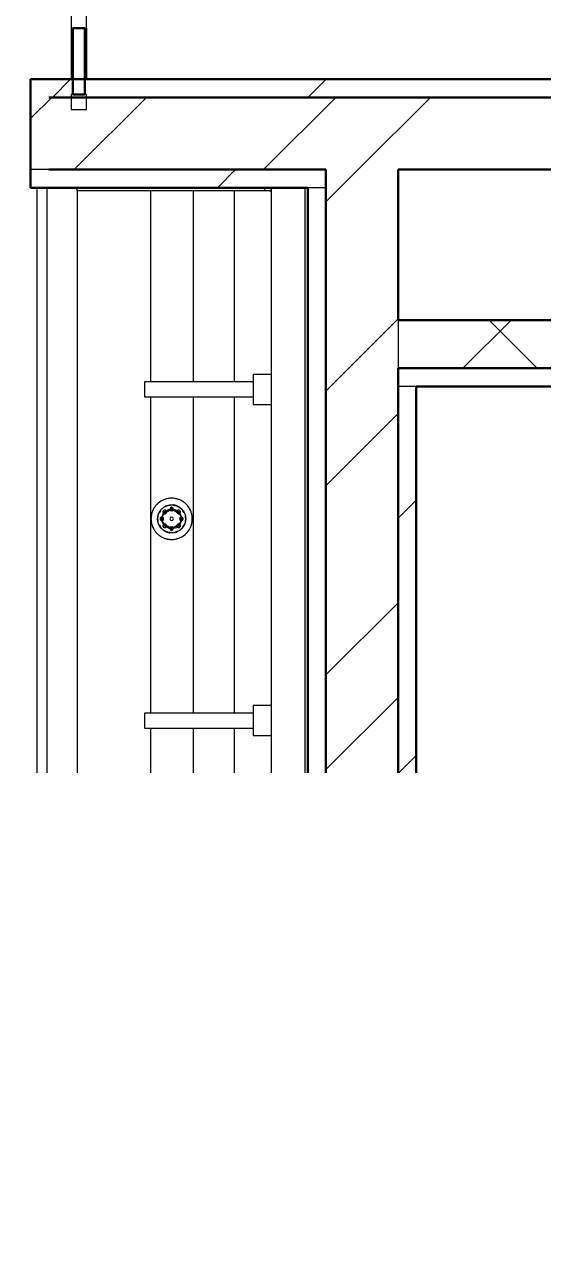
# Model space of a CAD drawing. Header units: millimetres. Extents: x -396912 to 182286, y -43638 to 41610.
# Drawn here: x -44321 to -43461, y -10278 to -8237 of the extents above; entities that cross this region are included whole.
import ezdxf
from ezdxf import colors
from ezdxf.entities.mleader import LeaderData, LeaderLine
from ezdxf.math import Vec2, Vec3

# ---------------------------------------------------------------- set-up
doc = ezdxf.new("R2010")
doc.units = ezdxf.units.MM
for name, color, linetype, lineweight in [('RC-Выноски', 7, 'Continuous', 0), ('Витраж', 7, 'Continuous', 9), ('Марки помещений', 252, 'Continuous', 20), ('Сантехника', 252, 'Continuous', 9), ('Стены наружные', 7, 'Continuous', 18), ('Стены разрез', 7, 'Continuous', 30), ('Стены штриховка', 7, 'Continuous', 9)]:
    doc.layers.add(name, color=color, linetype=linetype, lineweight=lineweight)
doc.styles.add('RubezhCAD', font='', dxfattribs={"oblique": 10})
doc.styles.get('RubezhCAD').set_extended_font_data('GOST type A')

# ---------------------------------------------------------------- blocks, each defined once
blk = doc.blocks.new('1 этаж')
at = {"layer": 'Витраж', "color": 251, "lineweight": 18, "true_color": 0x636466, "extrusion": (0, 0, -1)}
for p, q in [((-49945.3, -9135.7), (-49945.3, -9160.7)), ((-49920.3, -9160.7), (-49920.3, -9135.7)), ((-49945.3, -9160.7), (-49920.3, -9160.7))]:
    blk.add_line(p, q, dxfattribs=at)
at = {"layer": 'Витраж', "color": 251, "true_color": 0x636466}
for p, q in [((-49945.3, -9160.7), (-49945.3, -9245.7)), ((-49920.3, -9160.7), (-49920.3, -9245.7))]:
    blk.add_line(p, q, dxfattribs=at)
at = {"layer": 'Витраж', "color": 251, "lineweight": 18, "true_color": 0x636466}
for p, q in [((-49920.3, -9270.7), (-49945.3, -9270.7)), ((-49945.3, -9270.7), (-49945.3, -9295.7)), ((-49920.3, -9295.7), (-49920.3, -9270.7)), ((-49945.3, -9295.7), (-49920.3, -9295.7))]:
    blk.add_line(p, q, dxfattribs=at)
at = {"layer": 'Марки помещений', "color": 251, "true_color": 0x636466}
blk.add_circle((-48944.5, -10874.4), 300, dxfattribs=at)
at = {"layer": 'Сантехника', "color": 251, "true_color": 0x636466}
for p, q in [((-50002.8, -9425.7), (-50002.8, -11195.7)), ((-49985.8, -9425.7), (-49985.8, -11195.7)), ((-49935.8, -9430.7), (-49935.8, -9425.7)), ((-49624.7, -9425.7), (-49624.7, -9430.7)), ((-49613.8, -9425.7), (-49613.8, -9430.7)), ((-49613.8, -9430.7), (-49613.8, -9425.7)), ((-49557.8, -9425.7), (-49557.8, -11195.7)), ((-49935.8, -9430.7), (-49935.8, -11190.7)), ((-49624.7, -9430.7), (-49935.8, -9430.7)), ((-49813.9, -9430.7), (-49813.9, -9748.2)), ((-49743.2, -9430.7), (-49743.2, -9748.2)), ((-49675.2, -9430.7), (-49675.2, -9748.3)), ((-49616.2, -9430.7), (-49624.7, -9430.7)), ((-49616.2, -9430.7), (-49613.8, -9430.7)), ((-49613.8, -9430.7), (-49613.8, -11190.7)), ((-49643.8, -9748.2), (-49823.8, -9748.2)), ((-49823.8, -9748.2), (-49823.8, -9773.2)), ((-49613.8, -9735.7), (-49643.8, -9735.7)), ((-49643.8, -9735.7), (-49643.8, -9785.7)), ((-49823.8, -9773.2), (-49643.8, -9773.2)), ((-49813.9, -9773.2), (-49813.9, -10298.2)), ((-49743.2, -9773.2), (-49743.2, -10298.2)), ((-49675.2, -9773.2), (-49675.2, -10298.3)), ((-49643.8, -9785.7), (-49613.8, -9785.7)), ((-49613.8, -10285.7), (-49643.8, -10285.7)), ((-49643.8, -10285.7), (-49643.8, -10335.7)), ((-49643.8, -10298.2), (-49823.8, -10298.2)), ((-49823.8, -10298.2), (-49823.8, -10323.2)), ((-49823.8, -10323.2), (-49643.8, -10323.2)), ((-49813.9, -10323.2), (-49813.9, -10848.2)), ((-49743.2, -10323.2), (-49743.2, -10848.2)), ((-49675.2, -10323.2), (-49675.2, -10848.3)), ((-49643.8, -10335.7), (-49613.8, -10335.7)), ((-49613.8, -10835.7), (-49643.8, -10835.7)), ((-49643.8, -10835.7), (-49643.8, -10885.7)), ((-49643.8, -10848.2), (-49823.8, -10848.2)), ((-49823.8, -10848.2), (-49823.8, -10873.2)), ((-49823.8, -10873.2), (-49643.8, -10873.2)), ((-49813.9, -10873.2), (-49813.9, -11190.7)), ((-49743.2, -10873.2), (-49743.2, -11190.7)), ((-49675.2, -10873.2), (-49675.2, -11190.7)), ((-49643.8, -10885.7), (-49613.8, -10885.7)), ((-49935.8, -11195.7), (-49935.8, -11190.7)), ((-49935.8, -11190.7), (-49624.7, -11190.7)), ((-49624.7, -11190.7), (-49616.2, -11190.7)), ((-49624.7, -11190.7), (-49624.7, -11195.7)), ((-49613.8, -11190.7), (-49616.2, -11190.7)), ((-49613.8, -11190.7), (-49613.8, -11195.7)), ((-49613.8, -11195.7), (-49613.8, -11190.7))]:
    blk.add_line(p, q, dxfattribs=at)
at = {"layer": 'Сантехника', "color": 251, "true_color": 0x636466, "flags": 128}
for points in [[(-49744.5, -9975.7), (-49744.5, -9974.4), (-49744.6, -9973), (-49744.7, -9971.6), (-49744.9, -9970.3), (-49745.2, -9968.9), (-49745.5, -9967.6), (-49745.8, -9966.3), (-49746.2, -9964.9), (-49746.7, -9963.6), (-49747.2, -9962.4), (-49747.8, -9961.1), (-49748.4, -9959.9), (-49749, -9958.7), (-49749.7, -9957.5), (-49750.5, -9956.4), (-49751.3, -9955.2), (-49752.1, -9954.2), (-49753, -9953.1), (-49753.9, -9952.1), (-49754.9, -9951.1), (-49755.9, -9950.2), (-49756.9, -9949.3), (-49758, -9948.4), (-49759.1, -9947.6), (-49760.3, -9946.9), (-49761.4, -9946.2), (-49762.6, -9945.5), (-49763.9, -9944.9), (-49765.1, -9944.3), (-49766.4, -9943.8), (-49767.7, -9943.3), (-49769, -9942.9), (-49770.3, -9942.5), (-49771.6, -9942.2), (-49773, -9941.9), (-49774.3, -9941.7), (-49775.7, -9941.6), (-49777.1, -9941.5), (-49778.4, -9941.4), (-49779.8, -9941.4), (-49781.2, -9941.5), (-49782.5, -9941.6), (-49783.9, -9941.8), (-49785.3, -9942), (-49786.6, -9942.3), (-49787.9, -9942.7), (-49789.2, -9943.1), (-49790.5, -9943.5), (-49791.8, -9944), (-49793.1, -9944.5), (-49794.3, -9945.1), (-49795.5, -9945.8), (-49796.7, -9946.5), (-49797.9, -9947.2), (-49799, -9948), (-49800.1, -9948.8), (-49801.1, -9949.7), (-49802.2, -9950.6), (-49803.1, -9951.6), (-49804.1, -9952.6), (-49805, -9953.6), (-49805.9, -9954.7), (-49806.7, -9955.8), (-49807.5, -9956.9), (-49808.2, -9958), (-49808.9, -9959.2), (-49809.5, -9960.5), (-49810.1, -9961.7), (-49810.6, -9963), (-49811.1, -9964.2), (-49811.6, -9965.5), (-49811.9, -9966.9), (-49812.3, -9968.2), (-49812.5, -9969.5), (-49812.8, -9970.9), (-49812.9, -9972.3), (-49813, -9973.6), (-49813.1, -9975), (-49813.1, -9975.7)], [(-49802.1, -9975.7), (-49802.1, -9974.8), (-49802, -9973.9), (-49801.9, -9972.9), (-49801.8, -9972), (-49801.6, -9971.1), (-49801.4, -9970.2), (-49801.2, -9969.3), (-49800.9, -9968.4), (-49800.6, -9967.5), (-49800.3, -9966.7), (-49799.9, -9965.8), (-49799.5, -9965), (-49799, -9964.2), (-49798.5, -9963.4), (-49798, -9962.6), (-49797.5, -9961.8), (-49796.9, -9961.1), (-49796.3, -9960.4), (-49795.7, -9959.7), (-49795, -9959), (-49794.4, -9958.4), (-49793.6, -9957.8), (-49792.9, -9957.2), (-49792.2, -9956.6), (-49791.4, -9956.1), (-49790.6, -9955.6), (-49789.8, -9955.2), (-49789, -9954.8), (-49788.1, -9954.4), (-49787.2, -9954), (-49786.4, -9953.7), (-49785.5, -9953.4), (-49784.6, -9953.2), (-49783.7, -9952.9), (-49782.8, -9952.8), (-49781.8, -9952.6), (-49780.9, -9952.5), (-49780, -9952.5), (-49779.1, -9952.4), (-49778.1, -9952.4), (-49777.2, -9952.5), (-49776.3, -9952.6), (-49775.3, -9952.7), (-49774.4, -9952.8), (-49773.5, -9953), (-49772.6, -9953.3), (-49771.7, -9953.5), (-49770.8, -9953.8), (-49770, -9954.2), (-49769.1, -9954.5), (-49768.3, -9954.9), (-49767.4, -9955.4), (-49766.6, -9955.9), (-49765.9, -9956.4), (-49765.1, -9956.9), (-49764.3, -9957.5), (-49763.6, -9958), (-49762.9, -9958.7), (-49762.3, -9959.3), (-49761.6, -9960), (-49761, -9960.7), (-49760.4, -9961.4), (-49759.9, -9962.2), (-49759.3, -9962.9), (-49758.8, -9963.7), (-49758.4, -9964.5), (-49757.9, -9965.4), (-49757.5, -9966.2), (-49757.2, -9967.1), (-49756.8, -9967.9), (-49756.6, -9968.8), (-49756.3, -9969.7), (-49756.1, -9970.6), (-49755.9, -9971.5), (-49755.7, -9972.4), (-49755.6, -9973.4), (-49755.5, -9974.3), (-49755.5, -9975.2), (-49755.5, -9975.7)], [(-49799.2, -9965.1), (-49798.8, -9964.3), (-49798.3, -9963.5), (-49797.8, -9962.7), (-49797.3, -9962), (-49796.7, -9961.2), (-49796.1, -9960.5), (-49795.5, -9959.9), (-49794.9, -9959.2), (-49794.2, -9958.6), (-49793.5, -9958), (-49792.8, -9957.4)], [(-49795.3, -9959.3), (-49796, -9960), (-49796.6, -9960.7), (-49797.2, -9961.4), (-49797.7, -9962.2), (-49798.3, -9962.9), (-49798.8, -9963.7), (-49799.2, -9964.5)], [(-49792, -9956.9), (-49791.2, -9956.3), (-49790.5, -9955.9), (-49789.7, -9955.4), (-49788.8, -9955), (-49788, -9954.6), (-49787.1, -9954.3), (-49786.3, -9953.9)], [(-49786.8, -9953.8), (-49787.6, -9954.2), (-49788.5, -9954.5), (-49789.3, -9954.9)], [(-49782.7, -9953), (-49781.8, -9952.9), (-49780.9, -9952.8), (-49780, -9952.7), (-49779.1, -9952.7), (-49778.1, -9952.7), (-49777.2, -9952.7), (-49776.3, -9952.8), (-49775.4, -9952.9), (-49774.5, -9953.1), (-49773.6, -9953.3), (-49772.7, -9953.5), (-49771.8, -9953.8), (-49770.9, -9954.1), (-49770.1, -9954.4), (-49769.2, -9954.8), (-49768.4, -9955.2), (-49767.6, -9955.6), (-49766.8, -9956.1), (-49766, -9956.6), (-49765.2, -9957.1), (-49764.5, -9957.7), (-49763.8, -9958.2), (-49763.1, -9958.9), (-49762.4, -9959.5), (-49761.8, -9960.2), (-49761.2, -9960.9), (-49760.6, -9961.6), (-49760.1, -9962.3), (-49759.6, -9963.1), (-49759.1, -9963.9), (-49758.6, -9964.7)], [(-49782.2, -9959.9), (-49781.6, -9959.8), (-49780.9, -9959.7), (-49780.3, -9959.6), (-49779.6, -9959.6), (-49779, -9959.5), (-49778.3, -9959.5), (-49777.7, -9959.6), (-49777, -9959.6), (-49776.4, -9959.7), (-49775.8, -9959.8)], [(-49767.8, -9955.2), (-49768.7, -9954.8), (-49769.5, -9954.4), (-49770.4, -9954), (-49771.2, -9953.7), (-49772.1, -9953.4), (-49773, -9953.2), (-49773.9, -9952.9), (-49774.8, -9952.8), (-49775.8, -9952.6)], [(-49758.6, -9964.2), (-49759.1, -9963.4), (-49759.6, -9962.6), (-49760.1, -9961.8), (-49760.7, -9961.1), (-49761.3, -9960.4), (-49761.9, -9959.7), (-49762.6, -9959)], [(-49813.1, -9975.7), (-49813.1, -9977.1), (-49813, -9978.5), (-49812.9, -9979.8), (-49812.7, -9981.2), (-49812.4, -9982.5), (-49812.1, -9983.9), (-49811.8, -9985.2), (-49811.4, -9986.5), (-49810.9, -9987.8), (-49810.4, -9989.1), (-49809.8, -9990.3), (-49809.2, -9991.6), (-49808.6, -9992.8), (-49807.9, -9994), (-49807.1, -9995.1), (-49806.3, -9996.2), (-49805.5, -9997.3), (-49804.6, -9998.3), (-49803.7, -9999.4), (-49802.7, -10000.3), (-49801.7, -10001.3), (-49800.7, -10002.2), (-49799.6, -10003), (-49798.5, -10003.8), (-49797.3, -10004.6), (-49796.2, -10005.3), (-49795, -10006), (-49793.7, -10006.6), (-49792.5, -10007.2), (-49791.2, -10007.7), (-49789.9, -10008.2), (-49788.6, -10008.6), (-49787.3, -10009), (-49786, -10009.3), (-49784.6, -10009.5), (-49783.3, -10009.7), (-49781.9, -10009.9), (-49780.5, -10010), (-49779.2, -10010), (-49777.8, -10010), (-49776.4, -10009.9), (-49775.1, -10009.8), (-49773.7, -10009.6), (-49772.4, -10009.4), (-49771, -10009.1), (-49769.7, -10008.8), (-49768.4, -10008.4), (-49767.1, -10008), (-49765.8, -10007.5), (-49764.5, -10006.9), (-49763.3, -10006.3), (-49762.1, -10005.7), (-49760.9, -10005), (-49759.7, -10004.2), (-49758.6, -10003.5), (-49757.5, -10002.6), (-49756.5, -10001.8), (-49755.4, -10000.8), (-49754.5, -9999.9), (-49753.5, -9998.9), (-49752.6, -9997.9), (-49751.7, -9996.8), (-49750.9, -9995.7), (-49750.1, -9994.6), (-49749.4, -9993.4), (-49748.7, -9992.2), (-49748.1, -9991), (-49747.5, -9989.8), (-49747, -9988.5), (-49746.5, -9987.2), (-49746, -9985.9), (-49745.7, -9984.6), (-49745.3, -9983.3), (-49745.1, -9981.9), (-49744.8, -9980.6), (-49744.7, -9979.2), (-49744.6, -9977.8), (-49744.5, -9976.5), (-49744.5, -9975.7)], [(-49801.7, -9971.5), (-49801.9, -9972.4), (-49802, -9973.4), (-49802.1, -9974.3), (-49802.1, -9975.2), (-49802.1, -9975.7)], [(-49802.1, -9975.7), (-49802.1, -9976.7), (-49802, -9977.6), (-49801.9, -9978.5), (-49801.8, -9979.4)], [(-49755.5, -9975.7), (-49755.5, -9976.7), (-49755.6, -9977.6), (-49755.7, -9978.5), (-49755.8, -9979.4), (-49756, -9980.4), (-49756.2, -9981.3), (-49756.4, -9982.2), (-49756.7, -9983.1), (-49757, -9983.9), (-49757.3, -9984.8), (-49757.7, -9985.7), (-49758.1, -9986.5), (-49758.6, -9987.3), (-49759.1, -9988.1), (-49759.6, -9988.9), (-49760.1, -9989.6), (-49760.7, -9990.4), (-49761.3, -9991.1), (-49761.9, -9991.8), (-49762.6, -9992.4), (-49763.2, -9993.1), (-49764, -9993.7), (-49764.7, -9994.3), (-49765.4, -9994.8), (-49766.2, -9995.3), (-49767, -9995.8), (-49767.8, -9996.3), (-49768.7, -9996.7), (-49769.5, -9997.1), (-49770.4, -9997.4), (-49771.2, -9997.8), (-49772.1, -9998.1), (-49773, -9998.3), (-49773.9, -9998.5), (-49774.8, -9998.7), (-49775.8, -9998.8), (-49776.7, -9998.9), (-49777.6, -9999), (-49778.5, -9999), (-49779.5, -9999), (-49780.4, -9999), (-49781.3, -9998.9), (-49782.3, -9998.8), (-49783.2, -9998.6), (-49784.1, -9998.4), (-49785, -9998.2), (-49785.9, -9997.9), (-49786.8, -9997.6), (-49787.6, -9997.3), (-49788.5, -9996.9), (-49789.3, -9996.5), (-49790.2, -9996.1), (-49791, -9995.6), (-49791.7, -9995.1), (-49792.5, -9994.6), (-49793.3, -9994), (-49794, -9993.4), (-49794.7, -9992.8), (-49795.3, -9992.1), (-49796, -9991.5), (-49796.6, -9990.8), (-49797.2, -9990), (-49797.7, -9989.3), (-49798.3, -9988.5), (-49798.8, -9987.7), (-49799.2, -9986.9), (-49799.7, -9986.1), (-49800.1, -9985.3), (-49800.4, -9984.4), (-49800.8, -9983.5), (-49801, -9982.7), (-49801.3, -9981.8), (-49801.5, -9980.9), (-49801.7, -9979.9), (-49801.9, -9979), (-49802, -9978.1), (-49802.1, -9977.2), (-49802.1, -9976.2), (-49802.1, -9975.7)], [(-49801.8, -9975.7), (-49801.8, -9974.8), (-49801.8, -9973.9), (-49801.7, -9973), (-49801.5, -9972.1), (-49801.4, -9971.2), (-49801.2, -9970.3)], [(-49801.3, -9980.8), (-49801.5, -9979.9), (-49801.6, -9979), (-49801.7, -9978.1), (-49801.8, -9977.1), (-49801.8, -9976.2), (-49801.8, -9975.7)], [(-49795, -9975.7), (-49795, -9975.1), (-49794.9, -9974.4), (-49794.9, -9973.8), (-49794.8, -9973.2), (-49794.7, -9972.5), (-49794.5, -9971.9), (-49794.4, -9971.3), (-49794.2, -9970.6), (-49794, -9970), (-49793.7, -9969.4), (-49793.5, -9968.8), (-49793.2, -9968.3), (-49792.9, -9967.7), (-49792.5, -9967.1), (-49792.2, -9966.6), (-49791.8, -9966.1), (-49791.4, -9965.5), (-49791, -9965), (-49790.5, -9964.6), (-49790.1, -9964.1), (-49789.6, -9963.7), (-49789.1, -9963.2), (-49788.6, -9962.8), (-49788.1, -9962.5), (-49787.6, -9962.1)], [(-49787.8, -9989.2), (-49788.3, -9988.8), (-49788.9, -9988.4), (-49789.4, -9988), (-49789.8, -9987.6), (-49790.3, -9987.1), (-49790.7, -9986.7), (-49791.2, -9986.2), (-49791.6, -9985.7), (-49792, -9985.2), (-49792.3, -9984.6), (-49792.7, -9984.1), (-49793, -9983.5), (-49793.3, -9982.9), (-49793.6, -9982.4), (-49793.8, -9981.8), (-49794.1, -9981.2), (-49794.3, -9980.5), (-49794.5, -9979.9), (-49794.6, -9979.3), (-49794.7, -9978.7), (-49794.8, -9978), (-49794.9, -9977.4), (-49795, -9976.7), (-49795, -9976.1), (-49795, -9975.7)], [(-49762.6, -9975.7), (-49762.6, -9976.4), (-49762.7, -9977), (-49762.7, -9977.7), (-49762.8, -9978.3), (-49762.9, -9978.9), (-49763.1, -9979.6), (-49763.2, -9980.2), (-49763.4, -9980.8), (-49763.6, -9981.4), (-49763.9, -9982), (-49764.1, -9982.6), (-49764.4, -9983.2), (-49764.7, -9983.8), (-49765.1, -9984.3), (-49765.4, -9984.9), (-49765.8, -9985.4), (-49766.2, -9985.9), (-49766.6, -9986.4), (-49767.1, -9986.9), (-49767.5, -9987.4), (-49768, -9987.8), (-49768.5, -9988.2), (-49769, -9988.6), (-49769.5, -9989), (-49770, -9989.4)], [(-49769.8, -9962.3), (-49769.3, -9962.6), (-49768.8, -9963), (-49768.3, -9963.4), (-49767.8, -9963.9), (-49767.3, -9964.3), (-49766.9, -9964.8), (-49766.4, -9965.3), (-49766, -9965.8), (-49765.6, -9966.3), (-49765.3, -9966.8), (-49764.9, -9967.4), (-49764.6, -9967.9), (-49764.3, -9968.5), (-49764, -9969.1), (-49763.8, -9969.7), (-49763.5, -9970.3), (-49763.3, -9970.9), (-49763.2, -9971.5), (-49763, -9972.2), (-49762.9, -9972.8), (-49762.8, -9973.4), (-49762.7, -9974.1), (-49762.6, -9974.7), (-49762.6, -9975.4), (-49762.6, -9975.7)], [(-49755.8, -9975.7), (-49755.8, -9976.7), (-49755.8, -9977.6), (-49755.9, -9978.5), (-49756.1, -9979.4), (-49756.2, -9980.3), (-49756.4, -9981.2)], [(-49756.3, -9970.7), (-49756.1, -9971.6), (-49756, -9972.5), (-49755.9, -9973.4), (-49755.8, -9974.3), (-49755.8, -9975.2), (-49755.8, -9975.7)], [(-49755.9, -9979.9), (-49755.7, -9979), (-49755.6, -9978.1), (-49755.5, -9977.2), (-49755.5, -9976.2), (-49755.5, -9975.7)], [(-49755.5, -9975.7), (-49755.5, -9974.8), (-49755.6, -9973.9), (-49755.7, -9972.9), (-49755.8, -9972)], [(-49765.6, -9994.6), (-49766.4, -9995.1), (-49767.1, -9995.6), (-49767.9, -9996), (-49768.8, -9996.5), (-49769.6, -9996.9), (-49770.5, -9997.2), (-49771.3, -9997.5), (-49772.2, -9997.8), (-49773.1, -9998), (-49774, -9998.3), (-49774.9, -9998.4), (-49775.8, -9998.6), (-49776.7, -9998.7), (-49777.6, -9998.7), (-49778.6, -9998.8), (-49779.5, -9998.8), (-49780.4, -9998.7), (-49781.3, -9998.6), (-49782.2, -9998.5), (-49783.1, -9998.4), (-49784, -9998.2), (-49784.9, -9997.9), (-49785.8, -9997.7), (-49786.7, -9997.4), (-49787.5, -9997), (-49788.4, -9996.7), (-49789.2, -9996.3), (-49790, -9995.8), (-49790.8, -9995.4), (-49791.6, -9994.9), (-49792.4, -9994.4), (-49793.1, -9993.8), (-49793.8, -9993.2), (-49794.5, -9992.6), (-49795.2, -9992), (-49795.8, -9991.3), (-49796.4, -9990.6), (-49797, -9989.9), (-49797.5, -9989.1), (-49798.1, -9988.4), (-49798.5, -9987.6), (-49799, -9986.8)], [(-49799, -9987.3), (-49798.5, -9988.1), (-49798, -9988.9), (-49797.5, -9989.6), (-49796.9, -9990.4), (-49796.3, -9991.1), (-49795.7, -9991.8), (-49795, -9992.4)], [(-49789.8, -9996.3), (-49789, -9996.7), (-49788.1, -9997.1), (-49787.2, -9997.4), (-49786.4, -9997.8), (-49785.5, -9998.1), (-49784.6, -9998.3), (-49783.7, -9998.5), (-49782.8, -9998.7), (-49781.8, -9998.8)], [(-49775.4, -9991.6), (-49776, -9991.7), (-49776.7, -9991.8), (-49777.3, -9991.9), (-49778, -9991.9), (-49778.6, -9991.9), (-49779.3, -9991.9), (-49779.9, -9991.9), (-49780.6, -9991.8), (-49781.2, -9991.8), (-49781.8, -9991.6)], [(-49775.3, -9998.8), (-49774.4, -9998.6), (-49773.5, -9998.4), (-49772.6, -9998.2), (-49771.7, -9997.9), (-49770.8, -9997.6), (-49770, -9997.3), (-49769.1, -9996.9), (-49768.3, -9996.5)], [(-49758.4, -9986.4), (-49758.8, -9987.2), (-49759.3, -9988), (-49759.8, -9988.7), (-49760.3, -9989.5), (-49760.9, -9990.2), (-49761.5, -9990.9), (-49762.1, -9991.6), (-49762.8, -9992.3), (-49763.4, -9992.9), (-49764.1, -9993.5), (-49764.8, -9994.1)], [(-49762.3, -9992.1), (-49761.6, -9991.5), (-49761, -9990.8), (-49760.4, -9990), (-49759.9, -9989.3), (-49759.3, -9988.5), (-49758.8, -9987.7), (-49758.4, -9986.9)], [(-49744.5, -10645.7), (-49744.5, -10644.4), (-49744.6, -10643), (-49744.7, -10641.6), (-49744.9, -10640.3), (-49745.2, -10638.9), (-49745.5, -10637.6), (-49745.8, -10636.3), (-49746.2, -10634.9), (-49746.7, -10633.6), (-49747.2, -10632.4), (-49747.8, -10631.1), (-49748.4, -10629.9), (-49749, -10628.7), (-49749.7, -10627.5), (-49750.5, -10626.4), (-49751.3, -10625.2), (-49752.1, -10624.2), (-49753, -10623.1), (-49753.9, -10622.1), (-49754.9, -10621.1), (-49755.9, -10620.2), (-49756.9, -10619.3), (-49758, -10618.4), (-49759.1, -10617.6), (-49760.3, -10616.9), (-49761.4, -10616.2), (-49762.6, -10615.5), (-49763.9, -10614.9), (-49765.1, -10614.3), (-49766.4, -10613.8), (-49767.7, -10613.3), (-49769, -10612.9), (-49770.3, -10612.5), (-49771.6, -10612.2), (-49773, -10611.9), (-49774.3, -10611.7), (-49775.7, -10611.6), (-49777.1, -10611.5), (-49778.4, -10611.4), (-49779.8, -10611.4), (-49781.2, -10611.5), (-49782.5, -10611.6), (-49783.9, -10611.8), (-49785.3, -10612), (-49786.6, -10612.3), (-49787.9, -10612.7), (-49789.2, -10613.1), (-49790.5, -10613.5), (-49791.8, -10614), (-49793.1, -10614.5), (-49794.3, -10615.1), (-49795.5, -10615.8), (-49796.7, -10616.5), (-49797.9, -10617.2), (-49799, -10618), (-49800.1, -10618.8), (-49801.1, -10619.7), (-49802.2, -10620.6), (-49803.1, -10621.6), (-49804.1, -10622.6), (-49805, -10623.6), (-49805.9, -10624.7), (-49806.7, -10625.8), (-49807.5, -10626.9), (-49808.2, -10628), (-49808.9, -10629.2), (-49809.5, -10630.5), (-49810.1, -10631.7), (-49810.6, -10633), (-49811.1, -10634.2), (-49811.6, -10635.5), (-49811.9, -10636.9), (-49812.3, -10638.2), (-49812.5, -10639.5), (-49812.8, -10640.9), (-49812.9, -10642.3), (-49813, -10643.6), (-49813.1, -10645), (-49813.1, -10645.7)], [(-49802.1, -10645.7), (-49802.1, -10644.8), (-49802, -10643.9), (-49801.9, -10642.9), (-49801.8, -10642), (-49801.6, -10641.1), (-49801.4, -10640.2), (-49801.2, -10639.3), (-49800.9, -10638.4), (-49800.6, -10637.5), (-49800.3, -10636.7), (-49799.9, -10635.8), (-49799.5, -10635), (-49799, -10634.2), (-49798.5, -10633.4), (-49798, -10632.6), (-49797.5, -10631.8), (-49796.9, -10631.1), (-49796.3, -10630.4), (-49795.7, -10629.7), (-49795, -10629), (-49794.4, -10628.4), (-49793.6, -10627.8), (-49792.9, -10627.2), (-49792.2, -10626.6), (-49791.4, -10626.1), (-49790.6, -10625.6), (-49789.8, -10625.2), (-49789, -10624.8), (-49788.1, -10624.4), (-49787.2, -10624), (-49786.4, -10623.7), (-49785.5, -10623.4), (-49784.6, -10623.2), (-49783.7, -10622.9), (-49782.8, -10622.8), (-49781.8, -10622.6), (-49780.9, -10622.5), (-49780, -10622.5), (-49779.1, -10622.4), (-49778.1, -10622.4), (-49777.2, -10622.5), (-49776.3, -10622.6), (-49775.3, -10622.7), (-49774.4, -10622.8), (-49773.5, -10623), (-49772.6, -10623.3), (-49771.7, -10623.5), (-49770.8, -10623.8), (-49770, -10624.2), (-49769.1, -10624.5), (-49768.3, -10624.9), (-49767.4, -10625.4), (-49766.6, -10625.9), (-49765.9, -10626.4), (-49765.1, -10626.9), (-49764.3, -10627.5), (-49763.6, -10628), (-49762.9, -10628.7), (-49762.3, -10629.3), (-49761.6, -10630), (-49761, -10630.7), (-49760.4, -10631.4), (-49759.9, -10632.2), (-49759.3, -10632.9), (-49758.8, -10633.7), (-49758.4, -10634.5), (-49757.9, -10635.4), (-49757.5, -10636.2), (-49757.2, -10637.1), (-49756.8, -10637.9), (-49756.6, -10638.8), (-49756.3, -10639.7), (-49756.1, -10640.6), (-49755.9, -10641.5), (-49755.7, -10642.4), (-49755.6, -10643.4), (-49755.5, -10644.3), (-49755.5, -10645.2), (-49755.5, -10645.7)], [(-49799.2, -10635.1), (-49798.8, -10634.3), (-49798.3, -10633.5), (-49797.8, -10632.7), (-49797.3, -10632), (-49796.7, -10631.2), (-49796.1, -10630.5), (-49795.5, -10629.9), (-49794.9, -10629.2), (-49794.2, -10628.6), (-49793.5, -10628), (-49792.8, -10627.4)], [(-49795.3, -10629.3), (-49796, -10630), (-49796.6, -10630.7), (-49797.2, -10631.4), (-49797.7, -10632.2), (-49798.3, -10632.9), (-49798.8, -10633.7), (-49799.2, -10634.5)], [(-49795, -10645.7), (-49795, -10645.1), (-49794.9, -10644.4), (-49794.9, -10643.8), (-49794.8, -10643.2), (-49794.7, -10642.5), (-49794.5, -10641.9), (-49794.4, -10641.3), (-49794.2, -10640.6), (-49794, -10640), (-49793.7, -10639.4), (-49793.5, -10638.8), (-49793.2, -10638.3), (-49792.9, -10637.7), (-49792.5, -10637.1), (-49792.2, -10636.6), (-49791.8, -10636.1), (-49791.4, -10635.5), (-49791, -10635), (-49790.5, -10634.6), (-49790.1, -10634.1), (-49789.6, -10633.7), (-49789.1, -10633.2), (-49788.6, -10632.8), (-49788.1, -10632.5), (-49787.6, -10632.1)], [(-49792, -10626.9), (-49791.2, -10626.3), (-49790.5, -10625.9), (-49789.7, -10625.4), (-49788.8, -10625), (-49788, -10624.6), (-49787.1, -10624.3), (-49786.3, -10623.9)], [(-49786.8, -10623.8), (-49787.6, -10624.2), (-49788.5, -10624.5), (-49789.3, -10624.9)], [(-49782.7, -10623), (-49781.8, -10622.9), (-49780.9, -10622.8), (-49780, -10622.7), (-49779.1, -10622.7), (-49778.1, -10622.7), (-49777.2, -10622.7), (-49776.3, -10622.8), (-49775.4, -10622.9), (-49774.5, -10623.1), (-49773.6, -10623.3), (-49772.7, -10623.5), (-49771.8, -10623.8), (-49770.9, -10624.1), (-49770.1, -10624.4), (-49769.2, -10624.8), (-49768.4, -10625.2), (-49767.6, -10625.6), (-49766.8, -10626.1), (-49766, -10626.6), (-49765.2, -10627.1), (-49764.5, -10627.7), (-49763.8, -10628.2), (-49763.1, -10628.9), (-49762.4, -10629.5), (-49761.8, -10630.2), (-49761.2, -10630.9), (-49760.6, -10631.6), (-49760.1, -10632.3), (-49759.6, -10633.1), (-49759.1, -10633.9), (-49758.6, -10634.7)], [(-49782.2, -10629.9), (-49781.6, -10629.8), (-49780.9, -10629.7), (-49780.3, -10629.6), (-49779.6, -10629.6), (-49779, -10629.5), (-49778.3, -10629.5), (-49777.7, -10629.6), (-49777, -10629.6), (-49776.4, -10629.7), (-49775.8, -10629.8)], [(-49767.8, -10625.2), (-49768.7, -10624.8), (-49769.5, -10624.4), (-49770.4, -10624), (-49771.2, -10623.7), (-49772.1, -10623.4), (-49773, -10623.2), (-49773.9, -10622.9), (-49774.8, -10622.8), (-49775.8, -10622.6)], [(-49769.8, -10632.3), (-49769.3, -10632.6), (-49768.8, -10633), (-49768.3, -10633.4), (-49767.8, -10633.9), (-49767.3, -10634.3), (-49766.9, -10634.8), (-49766.4, -10635.3), (-49766, -10635.8), (-49765.6, -10636.3), (-49765.3, -10636.8), (-49764.9, -10637.4), (-49764.6, -10637.9), (-49764.3, -10638.5), (-49764, -10639.1), (-49763.8, -10639.7), (-49763.5, -10640.3), (-49763.3, -10640.9), (-49763.2, -10641.5), (-49763, -10642.2), (-49762.9, -10642.8), (-49762.8, -10643.4), (-49762.7, -10644.1), (-49762.6, -10644.7), (-49762.6, -10645.4), (-49762.6, -10645.7)], [(-49758.6, -10634.2), (-49759.1, -10633.4), (-49759.6, -10632.6), (-49760.1, -10631.8), (-49760.7, -10631.1), (-49761.3, -10630.4), (-49761.9, -10629.7), (-49762.6, -10629)], [(-49813.1, -10645.7), (-49813.1, -10647.1), (-49813, -10648.5), (-49812.9, -10649.8), (-49812.7, -10651.2), (-49812.4, -10652.5), (-49812.1, -10653.9), (-49811.8, -10655.2), (-49811.4, -10656.5), (-49810.9, -10657.8), (-49810.4, -10659.1), (-49809.8, -10660.3), (-49809.2, -10661.6), (-49808.6, -10662.8), (-49807.9, -10664), (-49807.1, -10665.1), (-49806.3, -10666.2), (-49805.5, -10667.3), (-49804.6, -10668.3), (-49803.7, -10669.4), (-49802.7, -10670.3), (-49801.7, -10671.3), (-49800.7, -10672.2), (-49799.6, -10673), (-49798.5, -10673.8), (-49797.3, -10674.6), (-49796.2, -10675.3), (-49795, -10676), (-49793.7, -10676.6), (-49792.5, -10677.2), (-49791.2, -10677.7), (-49789.9, -10678.2), (-49788.6, -10678.6), (-49787.3, -10679), (-49786, -10679.3), (-49784.6, -10679.5), (-49783.3, -10679.7), (-49781.9, -10679.9), (-49780.5, -10680), (-49779.2, -10680), (-49777.8, -10680), (-49776.4, -10679.9), (-49775.1, -10679.8), (-49773.7, -10679.6), (-49772.4, -10679.4), (-49771, -10679.1), (-49769.7, -10678.8), (-49768.4, -10678.4), (-49767.1, -10678), (-49765.8, -10677.5), (-49764.5, -10676.9), (-49763.3, -10676.3), (-49762.1, -10675.7), (-49760.9, -10675), (-49759.7, -10674.2), (-49758.6, -10673.5), (-49757.5, -10672.6), (-49756.5, -10671.8), (-49755.4, -10670.8), (-49754.5, -10669.9), (-49753.5, -10668.9), (-49752.6, -10667.9), (-49751.7, -10666.8), (-49750.9, -10665.7), (-49750.1, -10664.6), (-49749.4, -10663.4), (-49748.7, -10662.2), (-49748.1, -10661), (-49747.5, -10659.8), (-49747, -10658.5), (-49746.5, -10657.2), (-49746, -10655.9), (-49745.7, -10654.6), (-49745.3, -10653.3), (-49745.1, -10651.9), (-49744.8, -10650.6), (-49744.7, -10649.2), (-49744.6, -10647.8), (-49744.5, -10646.5), (-49744.5, -10645.7)], [(-49801.7, -10641.5), (-49801.9, -10642.4), (-49802, -10643.4), (-49802.1, -10644.3), (-49802.1, -10645.2), (-49802.1, -10645.7)], [(-49802.1, -10645.7), (-49802.1, -10646.7), (-49802, -10647.6), (-49801.9, -10648.5), (-49801.8, -10649.4)], [(-49755.5, -10645.7), (-49755.5, -10646.7), (-49755.6, -10647.6), (-49755.7, -10648.5), (-49755.8, -10649.4), (-49756, -10650.4), (-49756.2, -10651.3), (-49756.4, -10652.2), (-49756.7, -10653.1), (-49757, -10653.9), (-49757.3, -10654.8), (-49757.7, -10655.7), (-49758.1, -10656.5), (-49758.6, -10657.3), (-49759.1, -10658.1), (-49759.6, -10658.9), (-49760.1, -10659.6), (-49760.7, -10660.4), (-49761.3, -10661.1), (-49761.9, -10661.8), (-49762.6, -10662.4), (-49763.2, -10663.1), (-49764, -10663.7), (-49764.7, -10664.3), (-49765.4, -10664.8), (-49766.2, -10665.3), (-49767, -10665.8), (-49767.8, -10666.3), (-49768.7, -10666.7), (-49769.5, -10667.1), (-49770.4, -10667.4), (-49771.2, -10667.8), (-49772.1, -10668.1), (-49773, -10668.3), (-49773.9, -10668.5), (-49774.8, -10668.7), (-49775.8, -10668.8), (-49776.7, -10668.9), (-49777.6, -10669), (-49778.5, -10669), (-49779.5, -10669), (-49780.4, -10669), (-49781.3, -10668.9), (-49782.3, -10668.8), (-49783.2, -10668.6), (-49784.1, -10668.4), (-49785, -10668.2), (-49785.9, -10667.9), (-49786.8, -10667.6), (-49787.6, -10667.3), (-49788.5, -10666.9), (-49789.3, -10666.5), (-49790.2, -10666.1), (-49791, -10665.6), (-49791.7, -10665.1), (-49792.5, -10664.6), (-49793.3, -10664), (-49794, -10663.4), (-49794.7, -10662.8), (-49795.3, -10662.1), (-49796, -10661.5), (-49796.6, -10660.8), (-49797.2, -10660), (-49797.7, -10659.3), (-49798.3, -10658.5), (-49798.8, -10657.7), (-49799.2, -10656.9), (-49799.7, -10656.1), (-49800.1, -10655.3), (-49800.4, -10654.4), (-49800.8, -10653.5), (-49801, -10652.7), (-49801.3, -10651.8), (-49801.5, -10650.9), (-49801.7, -10649.9), (-49801.9, -10649), (-49802, -10648.1), (-49802.1, -10647.2), (-49802.1, -10646.2), (-49802.1, -10645.7)], [(-49801.8, -10645.7), (-49801.8, -10644.8), (-49801.8, -10643.9), (-49801.7, -10643), (-49801.5, -10642.1), (-49801.4, -10641.2), (-49801.2, -10640.3)], [(-49801.2, -10651.1), (-49801.3, -10650.8), (-49801.5, -10649.9), (-49801.6, -10649), (-49801.7, -10648.1), (-49801.8, -10647.1), (-49801.8, -10646.2), (-49801.8, -10645.7)], [(-49787.8, -10659.2), (-49788.3, -10658.8), (-49788.9, -10658.4), (-49789.4, -10658), (-49789.8, -10657.6), (-49790.3, -10657.1), (-49790.7, -10656.7), (-49791.2, -10656.2), (-49791.6, -10655.7), (-49792, -10655.2), (-49792.3, -10654.6), (-49792.7, -10654.1), (-49793, -10653.5), (-49793.3, -10652.9), (-49793.6, -10652.4), (-49793.8, -10651.8), (-49794.1, -10651.2), (-49794.3, -10650.5), (-49794.5, -10649.9), (-49794.6, -10649.3), (-49794.7, -10648.7), (-49794.8, -10648), (-49794.9, -10647.4), (-49795, -10646.7), (-49795, -10646.1), (-49795, -10645.7)], [(-49762.6, -10645.7), (-49762.6, -10646.4), (-49762.7, -10647), (-49762.7, -10647.7), (-49762.8, -10648.3), (-49762.9, -10648.9), (-49763.1, -10649.6), (-49763.2, -10650.2), (-49763.4, -10650.8), (-49763.6, -10651.4), (-49763.9, -10652), (-49764.1, -10652.6), (-49764.4, -10653.2), (-49764.7, -10653.8), (-49765.1, -10654.3), (-49765.4, -10654.9), (-49765.8, -10655.4), (-49766.2, -10655.9), (-49766.6, -10656.4), (-49767.1, -10656.9), (-49767.5, -10657.4), (-49768, -10657.8), (-49768.5, -10658.2), (-49769, -10658.6), (-49769.5, -10659), (-49770, -10659.4)], [(-49755.8, -10645.7), (-49755.8, -10646.7), (-49755.8, -10647.6), (-49755.9, -10648.5), (-49756.1, -10649.4), (-49756.2, -10650.3), (-49756.4, -10651.1)], [(-49756.3, -10640.7), (-49756.1, -10641.6), (-49756, -10642.5), (-49755.9, -10643.4), (-49755.8, -10644.3), (-49755.8, -10645.2), (-49755.8, -10645.7)], [(-49755.9, -10649.9), (-49755.7, -10649), (-49755.6, -10648.1), (-49755.5, -10647.2), (-49755.5, -10646.2), (-49755.5, -10645.7)], [(-49755.5, -10645.7), (-49755.5, -10644.8), (-49755.6, -10643.9), (-49755.7, -10642.9), (-49755.8, -10642)], [(-49765.6, -10664.6), (-49766.4, -10665.1), (-49767.1, -10665.6), (-49767.9, -10666), (-49768.8, -10666.5), (-49769.6, -10666.9), (-49770.5, -10667.2), (-49771.3, -10667.5), (-49772.2, -10667.8), (-49773.1, -10668), (-49774, -10668.3), (-49774.9, -10668.4), (-49775.8, -10668.6), (-49776.7, -10668.7), (-49777.6, -10668.7), (-49778.6, -10668.8), (-49779.5, -10668.8), (-49780.4, -10668.7), (-49781.3, -10668.6), (-49782.2, -10668.5), (-49783.1, -10668.4), (-49784, -10668.2), (-49784.9, -10667.9), (-49785.8, -10667.7), (-49786.7, -10667.4), (-49787.5, -10667), (-49788.4, -10666.7), (-49789.2, -10666.3), (-49790, -10665.8), (-49790.8, -10665.4), (-49791.6, -10664.9), (-49792.4, -10664.4), (-49793.1, -10663.8), (-49793.8, -10663.2), (-49794.5, -10662.6), (-49795.2, -10662), (-49795.8, -10661.3), (-49796.4, -10660.6), (-49797, -10659.9), (-49797.5, -10659.1), (-49798.1, -10658.4), (-49798.5, -10657.6), (-49799, -10656.8)], [(-49799, -10657.3), (-49798.5, -10658.1), (-49798, -10658.9), (-49797.5, -10659.6), (-49796.9, -10660.4), (-49796.3, -10661.1), (-49795.7, -10661.8), (-49795, -10662.4)], [(-49789.8, -10666.3), (-49789, -10666.7), (-49788.1, -10667.1), (-49787.2, -10667.4), (-49786.4, -10667.8), (-49785.5, -10668.1), (-49784.6, -10668.3), (-49783.7, -10668.5), (-49782.8, -10668.7), (-49781.8, -10668.8)], [(-49775.4, -10661.6), (-49776, -10661.7), (-49776.7, -10661.8), (-49777.3, -10661.9), (-49778, -10661.9), (-49778.6, -10661.9), (-49779.3, -10661.9), (-49779.9, -10661.9), (-49780.6, -10661.8), (-49781.2, -10661.8), (-49781.8, -10661.6)], [(-49775.3, -10668.8), (-49774.4, -10668.6), (-49773.5, -10668.4), (-49772.6, -10668.2), (-49771.7, -10667.9), (-49770.8, -10667.6), (-49770, -10667.3), (-49769.1, -10666.9), (-49768.3, -10666.5)], [(-49758.4, -10656.4), (-49758.8, -10657.2), (-49759.3, -10658), (-49759.8, -10658.7), (-49760.3, -10659.5), (-49760.9, -10660.2), (-49761.5, -10660.9), (-49762.1, -10661.6), (-49762.8, -10662.3), (-49763.4, -10662.9), (-49764.1, -10663.5), (-49764.8, -10664.1)], [(-49762.3, -10662.1), (-49761.6, -10661.5), (-49761, -10660.8), (-49760.4, -10660), (-49759.9, -10659.3), (-49759.3, -10658.5), (-49758.8, -10657.7), (-49758.4, -10656.9)]]:
    blk.add_lwpolyline(points, dxfattribs=at)
at = {"layer": 'Сантехника', "color": 251, "true_color": 0x636466}
for centre, radius, start, end in [((-49778.8, -9975.7), 34.3, 145.0376, 161.2102), ((-49778.8, -9975.7), 34.3, 133.5244, 136.5478), ((-49778.8, -9975.7), 34.3, 112.2071, 130.7179), ((-49778.8, -9975.7), 15.9, 0, 180), ((-49778.8, -9975.7), 16.2, 39.3943, 101.028), ((-49778.8, -9959.5), 3, 0, 180), ((-49778.8, -9959.5), 3, 0, 180), ((-49778.8, -9959.5), 3, 180, 255), ((-49778.8, -9959.5), 3, 180, 0), ((-49778.8, -9975.7), 34.3, 81.2405, 94.5295), ((-49778.8, -9975.7), 18.1, 83.5568, 96.4432), ((-49778.8, -9959.5), 3, 285, 0), ((-49778.8, -9975.7), 34.3, 75.5624, 79.0767), ((-49778.8, -9975.7), 34.3, 56.5875, 72.8932), ((-49778.8, -9975.7), 34.3, 20.4173, 38.2302), ((-49778.8, -9975.7), 34.3, 170.2639, 180), ((-49778.8, -9975.7), 34.3, 180, 184.4583), ((-49778.8, -9975.7), 34.3, 186.4389, 190.0463), ((-49778.8, -9975.7), 34.3, 164.3157, 167.198), ((-49778.8, -9975.7), 23, 144, 154.1058), ((-49795, -9975.7), 3, 90, 180), ((-49795, -9975.7), 3, 150, 180), ((-49795, -9975.7), 3, 180, 210), ((-49795, -9975.7), 3, 180, 270), ((-49795, -9975.7), 3, 90, 105), ((-49795, -9975.7), 3, 255, 270), ((-49778.8, -9975.7), 16.2, 158.4339, 180), ((-49795, -9975.7), 3, 30, 90), ((-49795, -9975.7), 3, 0, 90), ((-49795, -9975.7), 3, 270, 0), ((-49795, -9975.7), 3, 270, 330), ((-49778.8, -9975.7), 16, 179.2587, 180), ((-49778.8, -9975.7), 16, 179.2587, 180), ((-49778.8, -9975.7), 15.9, 180, 0), ((-49790.3, -9964.3), 3, 45, 225), ((-49790.3, -9964.3), 3, 135, 195), ((-49778.8, -9975.7), 18.1, 136.1528, 141.4432), ((-49790.3, -9964.3), 3, 210, 225), ((-49778.8, -9975.7), 14.1, 173.2684, 180), ((-49778.8, -9975.7), 14.1, 180, 186.7316), ((-49790.3, -9964.3), 3, 225, 45), ((-49790.3, -9964.3), 3, 225, 285), ((-49790.3, -9964.3), 3, 90, 120), ((-49778.8, -9975.7), 16.2, 110.5449, 140.552), ((-49778.8, -9975.7), 14.1, 136.2949, 141.7649), ((-49778.8, -9975.7), 14.1, 124.7852, 137.7972), ((-49778.8, -9975.7), 14.1, 125.0449, 135), ((-49778.8, -9975.7), 13.9, 45, 135), ((-49778.8, -9975.7), 13.9, 45, 135), ((-49790.3, -9964.3), 3, 330, 45), ((-49778.8, -9975.7), 14.1, 113.7949, 123.75), ((-49778.8, -9975.7), 14.1, 102.5449, 111.2863), ((-49778.8, -9975.7), 3, 0, 180), ((-49778.8, -9975.7), 3, 180, 0), ((-49778.8, -9975.7), 14.1, 91.2949, 101.25), ((-49778.8, -9975.7), 14.1, 80.5238, 95.3542), ((-49778.8, -9975.7), 14.1, 80.0449, 90), ((-49778.8, -9975.7), 14.1, 68.7949, 78.75), ((-49778.8, -9975.7), 14.1, 60.7079, 67.5), ((-49778.8, -9975.7), 14.1, 46.2949, 56.25), ((-49767.3, -9964.3), 3, 135, 210), ((-49767.3, -9964.3), 3, 135, 315), ((-49778.8, -9975.7), 14.1, 41.7766, 52.7822), ((-49767.3, -9964.3), 3, 315, 135), ((-49778.8, -9975.7), 14.1, 38.2351, 45), ((-49767.3, -9964.3), 3, 255, 315), ((-49767.3, -9964.3), 3, 60, 90), ((-49762.6, -9975.7), 3, 90, 180), ((-49762.6, -9975.7), 3, 180, 270), ((-49767.3, -9964.3), 3, 345, 45), ((-49767.3, -9964.3), 3, 315, 330), ((-49762.6, -9975.7), 3, 90, 150), ((-49762.6, -9975.7), 3, 210, 270), ((-49778.8, -9975.7), 14.1, 0, 6.7316), ((-49778.8, -9975.7), 14.1, 353.2684, 0), ((-49778.8, -9975.7), 16.2, 338.4339, 0), ((-49762.6, -9975.7), 3, 75, 90), ((-49762.6, -9975.7), 3, 0, 90), ((-49762.6, -9975.7), 3, 270, 0), ((-49762.6, -9975.7), 3, 270, 285), ((-49778.8, -9975.7), 23, 25.3123, 36), ((-49762.6, -9975.7), 3, 0, 30), ((-49762.6, -9975.7), 3, 330, 0), ((-49778.8, -9975.7), 34.3, 6.4389, 10.0463), ((-49778.8, -9975.7), 34.3, 350.2639, 0), ((-49778.8, -9975.7), 34.3, 0, 4.4583), ((-49778.8, -9975.7), 34.3, 201.6884, 218.2302), ((-49778.8, -9975.7), 23, 205.3123, 216), ((-49790.3, -9987.2), 3, 135, 315), ((-49790.3, -9987.2), 3, 165, 225), ((-49790.3, -9987.2), 3, 135, 150), ((-49790.3, -9987.2), 3, 75, 135), ((-49790.3, -9987.2), 3, 315, 135), ((-49790.3, -9987.2), 3, 240, 270), ((-49778.8, -9975.7), 16.2, 219.3943, 252.9769), ((-49778.8, -9975.7), 14.1, 218.2351, 225), ((-49778.8, -9975.7), 14.1, 222.2028, 235.2148), ((-49778.8, -9975.7), 13.9, 225, 315), ((-49778.8, -9975.7), 13.9, 225, 315), ((-49778.8, -9975.7), 14.1, 226.2949, 236.25), ((-49790.3, -9987.2), 3, 315, 30), ((-49778.8, -9975.7), 14.1, 237.5449, 247.5), ((-49778.8, -9975.7), 14.1, 251.3559, 258.75), ((-49778.8, -9975.7), 16.2, 255, 281.028), ((-49778.8, -9991.9), 3, 0, 180), ((-49778.8, -9991.9), 3, 105, 180), ((-49778.8, -9991.9), 3, 180, 0), ((-49778.8, -9991.9), 3, 180, 0), ((-49778.8, -9975.7), 14.1, 260.0449, 270), ((-49778.8, -9975.7), 18.1, 263.5568, 276.4432), ((-49778.8, -9975.7), 14.1, 264.6458, 280.001), ((-49778.8, -9975.7), 14.1, 271.2949, 281.25), ((-49778.8, -9991.9), 3, 0, 75), ((-49778.8, -9975.7), 14.1, 282.5449, 288.6441), ((-49778.8, -9975.7), 14.1, 293.7949, 299.2921), ((-49778.8, -9975.7), 16.2, 293.8381, 335.2568), ((-49778.8, -9975.7), 14.1, 305.0449, 315), ((-49767.3, -9987.2), 3, 45, 225), ((-49778.8, -9975.7), 14.1, 307.2178, 318.2234), ((-49767.3, -9987.2), 3, 150, 225), ((-49767.3, -9987.2), 3, 225, 45), ((-49778.8, -9975.7), 14.1, 316.2949, 321.7649), ((-49767.3, -9987.2), 3, 45, 105), ((-49767.3, -9987.2), 3, 270, 300), ((-49778.8, -9975.7), 18.1, 316.5264, 321.4432), ((-49767.3, -9987.2), 3, 30, 45), ((-49767.3, -9987.2), 3, 315, 15), ((-49778.8, -9975.7), 23, 324, 334.1058), ((-49778.8, -9975.7), 34.3, 313.5244, 316.5478), ((-49778.8, -9975.7), 34.3, 325.0376, 341.2102), ((-49778.8, -9975.7), 34.3, 344.3157, 347.198), ((-49778.8, -9975.7), 34.3, 236.5875, 252.8932), ((-49778.8, -9975.7), 34.3, 255.5624, 259.0767), ((-49778.8, -9975.7), 34.3, 261.2405, 274.5295), ((-49778.8, -9975.7), 34.3, 292.2071, 310.7179), ((-49778.8, -10645.7), 34.3, 81.2405, 94.1462), ((-49778.8, -10645.7), 34.3, 75.5624, 78.6385), ((-49778.8, -10645.7), 34.3, 58.6732, 72.8932), ((-49778.8, -10645.7), 34.3, 145.0376, 161.2102), ((-49778.8, -10645.7), 34.3, 133.5244, 136.5478), ((-49778.8, -10645.7), 34.3, 112.2071, 130.7179), ((-49778.8, -10645.7), 23, 144, 154.1058), ((-49778.8, -10645.7), 15.9, 0, 180), ((-49790.3, -10634.3), 3, 45, 225), ((-49790.3, -10634.3), 3, 135, 195), ((-49778.8, -10645.7), 18.1, 136.1528, 141.4432), ((-49790.3, -10634.3), 3, 225, 45), ((-49790.3, -10634.3), 3, 90, 114.4528), ((-49778.8, -10645.7), 16.2, 120, 140.552), ((-49778.8, -10645.7), 13.9, 45, 135), ((-49778.8, -10645.7), 13.9, 45, 135), ((-49790.3, -10634.3), 3, 330, 45), ((-49778.8, -10645.7), 16.2, 110.5449, 118.7541), ((-49778.8, -10645.7), 14.1, 113.7949, 123.75), ((-49778.8, -10645.7), 14.1, 102.5449, 112.5), ((-49778.8, -10645.7), 16.2, 61.2459, 101.028), ((-49778.8, -10629.5), 3, 0, 180), ((-49778.8, -10629.5), 3, 0, 180), ((-49778.8, -10629.5), 3, 180, 255), ((-49778.8, -10629.5), 3, 180, 0), ((-49778.8, -10645.7), 14.1, 91.2949, 101.25), ((-49778.8, -10645.7), 18.1, 83.5568, 96.4432), ((-49778.8, -10645.7), 14.1, 80.5238, 95.3542), ((-49778.8, -10645.7), 14.1, 80.0449, 90), ((-49778.8, -10629.5), 3, 285, 0), ((-49778.8, -10645.7), 14.1, 68.7949, 78.75), ((-49778.8, -10645.7), 14.1, 60.7079, 67.5), ((-49778.8, -10645.7), 16.2, 39.3943, 60), ((-49767.3, -10634.3), 3, 135, 210), ((-49767.3, -10634.3), 3, 135, 315), ((-49767.3, -10634.3), 3, 315, 135), ((-49767.3, -10634.3), 3, 65.5472, 90), ((-49767.3, -10634.3), 3, 345, 45), ((-49778.8, -10645.7), 23, 25.3123, 36), ((-49778.8, -10645.7), 34.3, 20.4173, 38.2302), ((-49778.8, -10645.7), 34.3, 170.2639, 180), ((-49778.8, -10645.7), 34.3, 180, 184.4583), ((-49778.8, -10645.7), 34.3, 186.4389, 189.3276), ((-49778.8, -10645.7), 34.3, 164.3157, 167.198), ((-49795, -10645.7), 3, 90, 180), ((-49795, -10645.7), 3, 150, 180), ((-49795, -10645.7), 3, 180, 210), ((-49795, -10645.7), 3, 180, 270), ((-49795, -10645.7), 3, 90, 105), ((-49795, -10645.7), 3, 255, 270), ((-49778.8, -10645.7), 16.2, 158.4339, 180), ((-49795, -10645.7), 3, 30, 90), ((-49795, -10645.7), 3, 0, 90), ((-49795, -10645.7), 3, 270, 0), ((-49795, -10645.7), 3, 270, 330), ((-49778.8, -10645.7), 16, 179.2587, 180), ((-49778.8, -10645.7), 16, 179.2587, 180), ((-49778.8, -10645.7), 15.9, 180, 0), ((-49790.3, -10634.3), 3, 210, 225), ((-49778.8, -10645.7), 14.1, 173.2684, 180), ((-49778.8, -10645.7), 14.1, 180, 186.7316), ((-49790.3, -10634.3), 3, 225, 285), ((-49778.8, -10645.7), 14.1, 136.2949, 141.7649), ((-49778.8, -10645.7), 14.1, 124.7852, 137.7972), ((-49778.8, -10645.7), 14.1, 125.0449, 135), ((-49778.8, -10645.7), 3, 0, 180), ((-49778.8, -10645.7), 3, 180, 0), ((-49778.8, -10645.7), 16.2, 293.8381, 335.2568), ((-49778.8, -10645.7), 14.1, 46.2949, 56.25), ((-49778.8, -10645.7), 14.1, 41.7766, 52.7822), ((-49778.8, -10645.7), 14.1, 38.2351, 45), ((-49767.3, -10634.3), 3, 255, 315), ((-49762.6, -10645.7), 3, 90, 180), ((-49762.6, -10645.7), 3, 180, 270), ((-49767.3, -10634.3), 3, 315, 330), ((-49762.6, -10645.7), 3, 90, 150), ((-49762.6, -10645.7), 3, 210, 270), ((-49778.8, -10645.7), 14.1, 0, 6.7316), ((-49778.8, -10645.7), 14.1, 353.2684, 0), ((-49778.8, -10645.7), 16.2, 340.6257, 0), ((-49762.6, -10645.7), 3, 75, 90), ((-49762.6, -10645.7), 3, 0, 90), ((-49762.6, -10645.7), 3, 270, 0), ((-49762.6, -10645.7), 3, 270, 285), ((-49762.6, -10645.7), 3, 0, 30), ((-49762.6, -10645.7), 3, 330, 0), ((-49778.8, -10645.7), 34.3, 344.3157, 347.198), ((-49778.8, -10645.7), 34.3, 6.4389, 10.0463), ((-49778.8, -10645.7), 34.3, 350.6724, 0), ((-49778.8, -10645.7), 34.3, 0, 4.4583), ((-49778.8, -10645.7), 34.3, 200.4173, 218.2302), ((-49778.8, -10645.7), 23, 205.3123, 216), ((-49778.8, -10645.7), 34.3, 236.5875, 252.8932), ((-49790.3, -10657.2), 3, 135, 315), ((-49790.3, -10657.2), 3, 165, 225), ((-49790.3, -10657.2), 3, 135, 150), ((-49790.3, -10657.2), 3, 75, 135), ((-49790.3, -10657.2), 3, 315, 135), ((-49790.3, -10657.2), 3, 240, 270), ((-49778.8, -10645.7), 16.2, 219.3943, 252.9769), ((-49778.8, -10645.7), 14.1, 218.2351, 225), ((-49778.8, -10645.7), 14.1, 222.2028, 235.2148), ((-49778.8, -10645.7), 13.9, 225, 315), ((-49778.8, -10645.7), 13.9, 225, 315), ((-49778.8, -10645.7), 14.1, 226.2949, 236.25), ((-49790.3, -10657.2), 3, 315, 30), ((-49778.8, -10645.7), 14.1, 237.5449, 247.5), ((-49778.8, -10645.7), 14.1, 248.7949, 258.75), ((-49778.8, -10645.7), 16.2, 255, 281.028), ((-49778.8, -10661.9), 3, 0, 180), ((-49778.8, -10661.9), 3, 105, 180), ((-49778.8, -10661.9), 3, 180, 0), ((-49778.8, -10661.9), 3, 180, 0), ((-49778.8, -10645.7), 14.1, 260.0449, 270), ((-49778.8, -10645.7), 18.1, 263.5568, 276.4432), ((-49778.8, -10645.7), 14.1, 264.6458, 280.001), ((-49778.8, -10645.7), 14.1, 271.2949, 281.25), ((-49778.8, -10661.9), 3, 0, 75), ((-49778.8, -10645.7), 14.1, 282.5449, 292.5), ((-49778.8, -10645.7), 14.1, 293.7949, 299.2921), ((-49778.8, -10645.7), 14.1, 305.0449, 315), ((-49767.3, -10657.2), 3, 45, 225), ((-49778.8, -10645.7), 14.1, 307.2178, 318.2234), ((-49767.3, -10657.2), 3, 150, 225), ((-49767.3, -10657.2), 3, 225, 45), ((-49778.8, -10645.7), 14.1, 316.2949, 321.7649), ((-49767.3, -10657.2), 3, 45, 105), ((-49767.3, -10657.2), 3, 270, 300), ((-49778.8, -10645.7), 34.3, 292.2071, 310.7179), ((-49778.8, -10645.7), 18.1, 316.4294, 321.4432), ((-49767.3, -10657.2), 3, 30, 45), ((-49767.3, -10657.2), 3, 315, 15), ((-49778.8, -10645.7), 23, 324, 334.1058), ((-49778.8, -10645.7), 34.3, 313.5244, 316.5478), ((-49778.8, -10645.7), 34.3, 325.0376, 341.2102), ((-49778.8, -10645.7), 34.3, 255.5624, 259.0767), ((-49778.8, -10645.7), 34.3, 261.2405, 274.5295)]:
    blk.add_arc(centre, radius, start, end, dxfattribs=at)
at = {"layer": 'Стены наружные', "color": 251, "lineweight": 30, "true_color": 0x636466}
for p, q in [((-48727.8, -9245.7), (-50012.8, -9245.7)), ((-50012.8, -9245.7), (-50012.8, -9425.7)), ((-48697.8, -9275.7), (-49982.8, -9275.7)), ((-49982.8, -9395.7), (-49522.8, -9395.7)), ((-49522.8, -9395.7), (-49522.8, -11225.7)), ((-49402.8, -9645.7), (-49402.8, -9395.7)), ((-49402.8, -9395.7), (-47962.8, -9395.7)), ((-50012.8, -9425.7), (-49552.8, -9425.7)), ((-49552.8, -9425.7), (-49552.8, -11195.7)), ((-48362.8, -9645.7), (-49402.8, -9645.7)), ((-49402.8, -11620.7), (-49402.8, -9725.7)), ((-49402.8, -9725.7), (-48343.8, -9725.7)), ((-49372.8, -9755.7), (-47992.8, -9755.7)), ((-49372.8, -11690.7), (-49372.8, -9755.7)), ((-49552.8, -11195.7), (-50012.8, -11195.7)), ((-50012.8, -11195.7), (-50012.8, -11690.7))]:
    blk.add_line(p, q, dxfattribs=at)
at = {"layer": 'Стены наружные', "color": 251, "linetype": 'Continuous', "lineweight": 9, "true_color": 0x636466}
for p, q in [((-49976.8, -9275.7), (-49946.8, -9245.7)), ((-49552.6, -9275.7), (-49522.6, -9245.7)), ((-50012.8, -9310.6), (-49977.9, -9275.7)), ((-49940.7, -9395.7), (-49820.7, -9275.7)), ((-49626.4, -9395.7), (-49506.4, -9275.7)), ((-49469.3, -9395.7), (-49349.3, -9275.7)), ((-49702.6, -9425.7), (-49672.6, -9395.7)), ((-49522.8, -9449.3), (-49469.3, -9395.7)), ((-49522.8, -9763.6), (-49402.8, -9643.6)), ((-49295.5, -9725.7), (-49215.5, -9645.7)), ((-49172.2, -9725.7), (-49252.2, -9645.7)), ((-49522.8, -9920.7), (-49402.8, -9800.7)), ((-49402.8, -9974.5), (-49372.8, -9944.5)), ((-49522.8, -10235), (-49402.8, -10115)), ((-49522.8, -10392.2), (-49402.8, -10272.2)), ((-49402.8, -10398.8), (-49372.8, -10368.8)), ((-49522.8, -10706.5), (-49402.8, -10586.5)), ((-49522.8, -10863.6), (-49402.8, -10743.6)), ((-49402.8, -10823), (-49372.8, -10793)), ((-49522.8, -11178), (-49402.8, -11058))]:
    blk.add_line(p, q, dxfattribs=at)
at = {"layer": 'Стены разрез', "color": 251, "true_color": 0x636466}
for p, q in [((-49922.8, -9160.7), (-49942.8, -9160.7)), ((-49942.8, -9160.7), (-49942.8, -9270.7)), ((-49922.8, -9270.7), (-49922.8, -9160.7)), ((-49942.8, -9270.7), (-49922.8, -9270.7))]:
    blk.add_line(p, q, dxfattribs=at)
at = {"layer": 'Стены штриховка', "color": 251, "true_color": 0x636466}
for p, q in [((-49982.8, -9395.7), (-50012.8, -9395.7)), ((-49522.8, -9425.7), (-49552.8, -9425.7)), ((-49402.8, -9645.7), (-49402.8, -9725.7)), ((-49372.8, -9755.7), (-49402.8, -9755.7)), ((-49552.8, -11225.7), (-49552.8, -11195.7))]:
    blk.add_line(p, q, dxfattribs=at)
blk = doc.blocks.new('_None')

msp = doc.modelspace()

# ---------------------------------------------------------------- block references
msp.add_blockref('1 этаж', (5702.1, 918.2))

# ---------------------------------------------------------------- next in the draw order: leaders
at = {"layer": 'RC-Выноски'}
ml = msp.add_multileader_mtext('Standard', dxfattribs=at)
ml.set_content('ВВГнг(А)-LSLTx 2х1,5\\Pс 1 этажа', color=256, style='RubezhCAD')
ml.set_leader_properties()
ml.set_arrow_properties(name='NONE')
ml.build(insert=Vec2(0, 0))
ml.multileader.update_dxf_attribs({"has_text_frame": 1, "text_left_attachment_type": 6, "text_right_attachment_type": 6, "dogleg_length": 2, "arrow_head_size": 400, "scale": 100})
ctx = ml.context
ctx.base_point, ctx.scale, ctx.char_height, ctx.arrow_head_size, ctx.landing_gap_size, ctx.plane_origin = Vec3(-183990.3, -9904.4), 100, 250, 400, 100, Vec3(-683576, -453595.9)
ctx.left_attachment, ctx.right_attachment, ctx.text_align_type = 6, 6, 1
notes = []
notes.append((ctx, [(0, (1, 1, 0), (-184190.3, -9904.4), (1, 0), 200, [(0, [(-184917.4, -10624.1)], 0, [])])]))
ctx.mtext.insert, ctx.mtext.width, ctx.mtext.defined_height, ctx.mtext.alignment, ctx.mtext.flow_direction = Vec3(-182457.6, -9604.4), 4286.589, 1161.1, 2, 5
ctx.mtext.has_bg_fill, ctx.mtext.bg_color, ctx.mtext.bg_scale_factor, ctx.mtext.bg_transparency, ctx.mtext.use_window_bg_color = 1, -1027028792, 1.5, 0, 1
for ctx, leaders in notes:
    for number, flags, end, landing, length, lines in leaders:
        leader = LeaderData()
        leader.index, (leader.has_last_leader_line, leader.has_dogleg_vector, leader.attachment_direction) = number, flags
        leader.last_leader_point, leader.dogleg_vector, leader.dogleg_length = Vec3(end), Vec3(landing), length
        for number, points, colour, breaks in lines:
            line = LeaderLine()
            line.index, line.vertices, line.color, line.breaks = number, Vec3.list(points), colors.encode_raw_color(colour), breaks
            leader.lines.append(line)
        ctx.leaders.append(leader)

doc.saveas('drawing.dxf')
